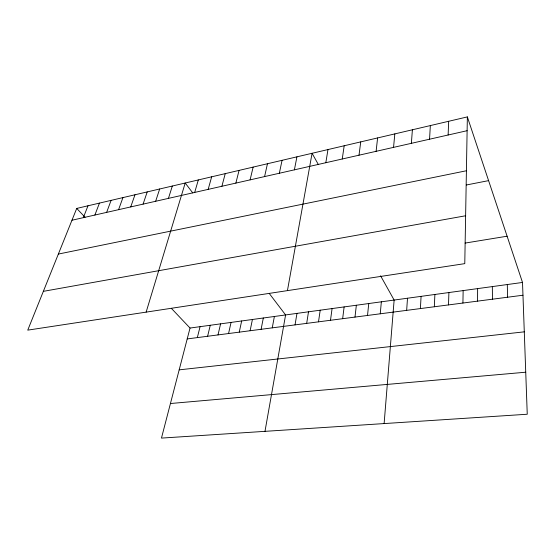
<?xml version="1.0" encoding="UTF-8"?>
<svg xmlns="http://www.w3.org/2000/svg" width="555" height="555" viewBox="0 0 555 555"><rect width="100%" height="100%" fill="white"/><g stroke="black" fill="none" stroke-linecap="round" stroke-linejoin="round"><path stroke-width="0.83" d="M477.564 301.136L477.626 288.607M467.359 116.904L464.778 263.639L27.75 330.135L76.715 208.43L467.359 116.904L522.512 282.453L527.25 414.238L161.463 438.096L190.032 328.047L171.44 308.42M462.919 303.044L463.147 290.591M448.509 304.917L448.905 292.547M448.135 135.004L448.655 121.288M434.336 306.762L434.884 294.469M429.556 139.215L430.34 125.576M420.392 308.573L421.085 296.363M406.662 310.363L407.502 298.222M411.366 143.336L412.4 129.78M384.122 423.576L394.133 300.054L380.57 275.8M380.244 313.804L381.347 301.809M393.55 147.373L394.827 133.901M367.521 315.455L368.756 303.536M376.103 151.328L377.608 137.931M354.992 317.085L356.352 305.236M342.65 318.695L344.128 306.915M359.002 155.199L360.736 141.886M330.489 320.277L332.084 308.566M342.248 158.994L344.19 145.764M318.501 321.838L320.207 310.196M306.686 323.371L308.504 311.799M325.827 162.719L327.97 149.559M295.045 324.89L296.974 313.381M264.985 431.346L285.596 314.942L269.314 293.539M287.441 290.619L312.07 153.291L318.299 164.433M272.255 327.852L274.385 316.475M294.393 169.837L296.925 156.836M261.1 329.309L263.327 317.994M250.104 330.738L252.421 319.493M279.352 173.243L282.058 160.319M239.254 332.147L241.661 320.963M228.563 333.541L231.053 322.42M264.589 176.594L267.461 163.739M218.011 334.915L220.592 323.856M250.097 179.875L253.135 167.097M207.605 336.268L210.269 325.272M235.868 183.101L239.059 170.392M197.337 337.606L200.077 326.666M221.896 186.265L225.24 173.632M208.174 189.373L211.663 176.809M194.694 192.425L198.322 179.938M146.138 312.118L185.21 183.011L192.724 192.883M168.442 198.378L172.327 186.029M155.657 201.271L159.667 188.991M143.086 204.122L147.214 191.912M130.73 206.918L134.969 194.777M118.583 209.672L122.932 197.601M106.636 212.378L111.09 200.376M94.884 215.042L99.449 203.102M83.333 217.657L87.988 205.787M71.963 220.238L467.116 130.702M58.351 254.065L466.415 170.753M466.325 184.995L488.587 180.632M43.352 291.347L465.624 215.77M465.083 243.083L507.103 236.208M190.032 328.047L522.512 282.453M187.208 338.925L522.97 295.225M179.175 369.852L524.288 331.841M170.44 403.52L525.738 372.211M76.715 208.43L85.054 217.234M507.305 284.535L507.582 297.23M492.347 286.588L492.445 299.2"/></g></svg>
